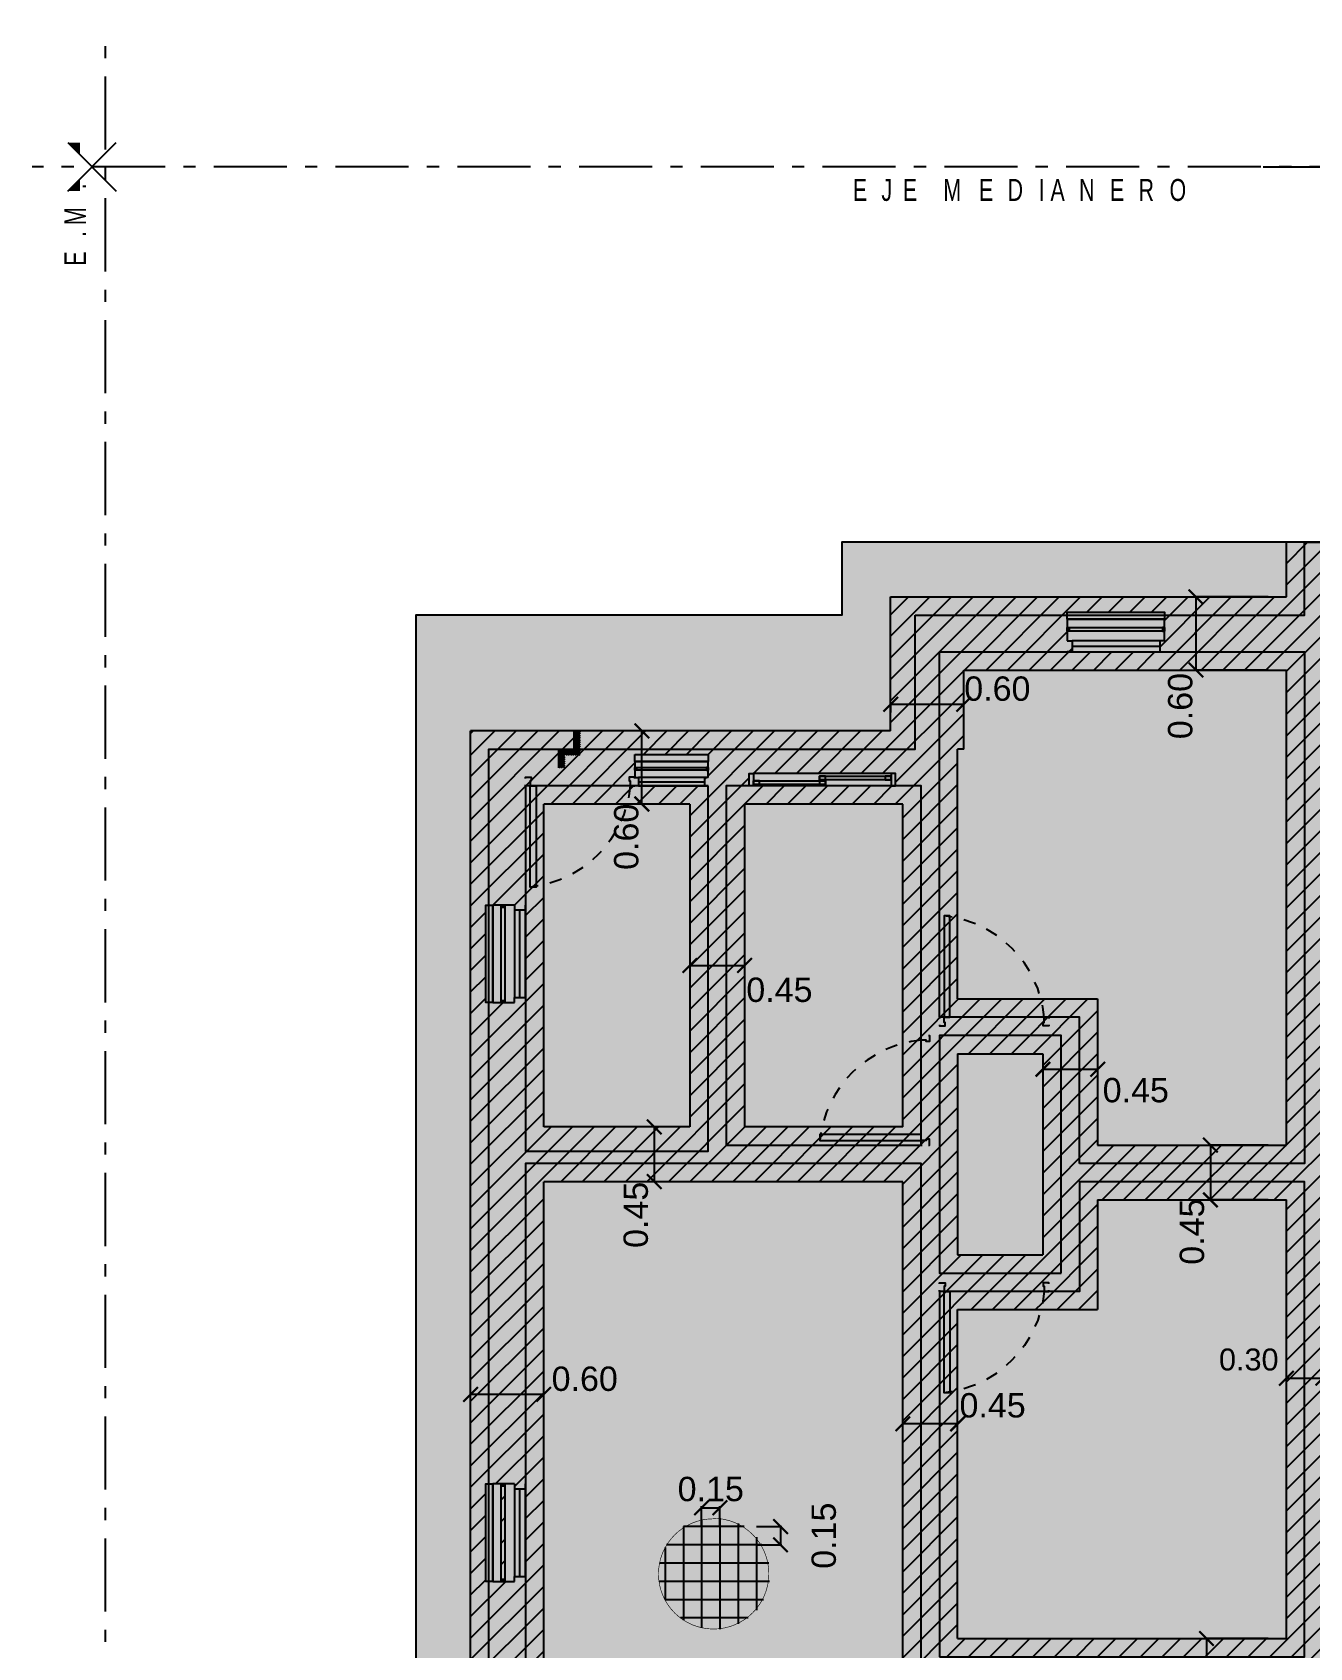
# Model space of a CAD drawing. Header units: millimetres. Extents: x 228 to 428, y 158 to 192.
# Drawn here: x 345.11 to 355.6, y 166.23 to 179.49 of the extents above; entities that cross this region are included whole.
import ezdxf

# ---------------------------------------------------------------- set-up
doc = ezdxf.new("R2010")
doc.units = ezdxf.units.MM
doc.header["$LTSCALE"] = 0.1
doc.header["$MEASUREMENT"] = 0
doc.header["$PDMODE"] = 3
doc.header["$PDSIZE"] = 0.1
for name, pattern in [('ACAD_ISO02W100', [15, 12, -3]), ('ACAD_ISO04W100', [30, 24, -3, 0, -3]), ('ACAD_ISO10W100', [18, 12, -3, 0, -3]), ('DASHED', [0.75, 0.5, -0.25]), ('HIDDEN', [0.375, 0.25, -0.125])]:
    doc.linetypes.add(name, pattern=pattern)
doc.layers.get('DEFPOINTS').update_dxf_attribs({"color": 1})
for name, color, linetype in [('00-muros-a', 2, 'Continuous'), ('armadura', 10, 'Continuous'), ('CARP-HOJAS-PUERTAS', 2, 'Continuous'), ('CARP-MARCO-PUERTAS', 2, 'Continuous'), ('CARPINTERÍA', 2, 'Continuous'), ('CONT_PLATEA', 4, 'Continuous'), ('Cotas', 1, 'Continuous'), ('FUNDACIONES', 3, 'Continuous'), ('FUNDACIONES-COTAS', 3, 'Continuous'), ('LOTE', 1, 'ACAD_ISO04W100'), ('Muros', 3, 'Continuous'), ('PROYECCIONES', 2, 'HIDDEN'), ('Textos', 2, 'Continuous')]:
    doc.layers.add(name, color=color, linetype=linetype)
doc.layers.add('SOMBRA', color=1, linetype='Continuous', lineweight=0)
doc.styles.add('ARIAL', font='arial.ttf', dxfattribs={"height": 0.18})
doc.styles.add('Arial20', font='arial.ttf', dxfattribs={"height": 0.2})
doc.styles.add('COTAS', font='ROMANS.shx', dxfattribs={"width": 0.7})
doc.dimstyles.new('COTA-1-100', dxfattribs={"dimtxt": 0.2, "dimasz": 0.12, "dimexe": 0.012, "dimexo": 0.15, "dimgap": 0.025, "dimtad": 1, "dimzin": 0, "dimdsep": 46, "dimtxsty": 'Arial20', "dimblk1": 'ARCHTICK', "dimblk2": 'ARCHTICK', "dimsah": 1, "dimcen": 0.09, "dimclrd": 256, "dimclre": 256, "dimclrt": 256, "dimazin": 0, "dimtfac": 1, "dimtofl": 0, "dimtmove": 2, "dimatfit": 3, "dimldrblk": 'ARCHTICK', "dimfxl": 1, "dimtolj": 1, "dimtzin": 0, "dimarcsym": 0})

# ---------------------------------------------------------------- blocks, each defined once
blk = doc.blocks.new('SIMETRIA')
for p, q in [((-0.53, 0.53), (0.53, -0.53)), ((0.53, 0.53), (-0.53, -0.53))]:
    blk.add_line(p, q)
for points in [[(-0.53, 0.53), (-0.265, 0.265), (-0.53, 0.265)], [(0.53, 0.53), (0.265, 0.265), (0.53, 0.265)]]:
    blk.add_solid(points)
blk = doc.blocks.new('A$C401C5A1B')
at = {"color": 0}
for p, q in [((0, 0.267), (0.8, 0.267)), ((0, 0.267), (0, 0.09)), ((0.8, 0.09), (0.8, 0.267))]:
    blk.add_line(p, q, dxfattribs=at)
for p, q in [((0.76, 0.09), (0.04, 0.09)), ((0.04, 0), (0.76, 0))]:
    blk.add_line(p, q)
at = {"color": 1}
blk.add_line((0.04, 0.045), (0.76, 0.045), dxfattribs=at)
blk.add_lwpolyline([(0, 0.2), (0.8, 0.2), (0.8, 0.17), (0, 0.17)], close=True, dxfattribs=at)
at = {"color": 2}
for points in [[(0, 0.2), (0.017, 0.2), (0.017, 0.17), (0, 0.17)], [(0.8, 0.2), (0.783, 0.2), (0.783, 0.17), (0.8, 0.17)]]:
    blk.add_lwpolyline(points, close=True, dxfattribs=at)
for points in [[(0, 0.09), (0.04, 0.09), (0.04, 0.045), (0.04, 0.045), (0.04, 0.045), (0.04, 0.045), (0.04, 0), (0, 0), (0, 0)], [(0.8, 0.09), (0.76, 0.09), (0.76, 0.045), (0.76, 0.045), (0.76, 0.045), (0.76, 0.045), (0.76, 0), (0.8, 0), (0.8, 0)]]:
    blk.add_lwpolyline(points, dxfattribs=at)
blk = doc.blocks.new('puerta .80')
at = {"layer": 'CARP-HOJAS-PUERTAS'}
blk.add_lwpolyline([(0, 0.039), (0, 0.087), (-0.832, 0.087), (-0.832, 0.039), (0, 0.039)], dxfattribs=at)
at = {"layer": 'CARP-MARCO-PUERTAS'}
for points in [[(0.061, 0.9), (0.07, 0.9), (0.07, 0.861), (0.07, 0.861), (0.07, 0.852), (0.042, 0.852), (0.042, 0.861), (0, 0.861), (0, 0.9), (0.009, 0.9)], [(0.061, 0), (0.07, 0), (0.07, 0.039), (0.07, 0.039), (0.07, 0.048), (0.042, 0.048), (0.042, 0.039), (0, 0.039), (0, 0), (0.009, 0)]]:
    blk.add_lwpolyline(points, dxfattribs=at)
at = {"layer": 'PROYECCIONES', "color": 1, "linetype": 'DASHED', "ltscale": 0.3}
blk.add_arc((0.085, -0.057), 0.922, 95.3188, 174.0567, dxfattribs=at)
blk = doc.blocks.new('_ARCHTICK')
at = {"color": 0, "linetype": 'ByBlock', "const_width": 0.15}
blk.add_lwpolyline([(-0.5, -0.5), (0.5, 0.5)], dxfattribs=at)
blk = doc.blocks.new('*D100')
at = {"layer": 'DEFPOINTS', "color": 0, "transparency": 16777216}
for p in [(350.757, 167.378), (350.607, 167.073), (350.757, 167.073)]:
    blk.add_point(p, dxfattribs=at)
at = {"layer": 'FUNDACIONES-COTAS', "lineweight": -2, "transparency": 16777216}
for p, q in [((350.607, 167.223), (350.607, 167.39)), ((350.757, 167.223), (350.757, 167.39))]:
    blk.add_line(p, q, dxfattribs=at)
at = {"layer": 'FUNDACIONES-COTAS', "color": 1, "lineweight": -2, "transparency": 16777216}
blk.add_line((350.607, 167.378), (350.757, 167.378), dxfattribs=at)
at = {"layer": 'FUNDACIONES-COTAS', "color": 1, "lineweight": -2, "transparency": 16777216, "xscale": 0.12, "yscale": 0.12, "zscale": 0.12, "rotation": 180}
blk.add_blockref('_ARCHTICK', (350.607, 167.378), dxfattribs=at)
at = {"layer": 'FUNDACIONES-COTAS', "color": 1, "lineweight": -2, "transparency": 16777216, "xscale": 0.12, "yscale": 0.12, "zscale": 0.12}
blk.add_blockref('_ARCHTICK', (350.757, 167.378), dxfattribs=at)
at = {"layer": 'FUNDACIONES-COTAS', "color": 2, "transparency": 16777216, "insert": (350.682, 167.53), "char_height": 0.2, "attachment_point": 5, "style": 'Arial20'}
blk.add_mtext('\\A1;0.15', dxfattribs=at)
blk = doc.blocks.new('*D101')
at = {"layer": 'DEFPOINTS', "color": 0, "transparency": 16777216}
for p in [(350.907, 167.223), (350.907, 167.073), (351.255, 167.073)]:
    blk.add_point(p, dxfattribs=at)
at = {"layer": 'FUNDACIONES-COTAS', "lineweight": -2, "transparency": 16777216}
for p, q in [((351.057, 167.223), (351.267, 167.223)), ((351.057, 167.073), (351.267, 167.073))]:
    blk.add_line(p, q, dxfattribs=at)
at = {"layer": 'FUNDACIONES-COTAS', "color": 1, "lineweight": -2, "transparency": 16777216}
blk.add_line((351.255, 167.223), (351.255, 167.073), dxfattribs=at)
at = {"layer": 'FUNDACIONES-COTAS', "color": 1, "lineweight": -2, "transparency": 16777216, "xscale": 0.12, "yscale": 0.12, "zscale": 0.12}
for p, rotation in [((351.255, 167.223), 90), ((351.255, 167.073), 270)]:
    blk.add_blockref('_ARCHTICK', p, dxfattribs=dict(at, rotation=rotation))
at = {"layer": 'FUNDACIONES-COTAS', "color": 2, "transparency": 16777216, "insert": (351.611, 167.148), "char_height": 0.2, "attachment_point": 5, "rotation": 90, "style": 'Arial20'}
blk.add_mtext('\\A1;0.15', dxfattribs=at)
blk = doc.blocks.new('*D72')
at = {"layer": 'DEFPOINTS', "color": 0, "transparency": 16777216}
for p in [(348.71, 168.308), (348.71, 167.19), (349.31, 167.19)]:
    blk.add_point(p, dxfattribs=at)
at = {"layer": 'FUNDACIONES-COTAS', "lineweight": -2, "transparency": 16777216}
for p, q in [((348.71, 167.34), (348.71, 168.32)), ((349.31, 167.34), (349.31, 168.32))]:
    blk.add_line(p, q, dxfattribs=at)
at = {"layer": 'FUNDACIONES-COTAS', "color": 1, "lineweight": -2, "transparency": 16777216}
blk.add_line((349.31, 168.308), (348.71, 168.308), dxfattribs=at)
at = {"layer": 'FUNDACIONES-COTAS', "color": 1, "lineweight": -2, "transparency": 16777216, "xscale": 0.12, "yscale": 0.12, "zscale": 0.12, "rotation": 180}
blk.add_blockref('_ARCHTICK', (348.71, 168.308), dxfattribs=at)
at = {"layer": 'FUNDACIONES-COTAS', "color": 1, "lineweight": -2, "transparency": 16777216, "xscale": 0.12, "yscale": 0.12, "zscale": 0.12}
blk.add_blockref('_ARCHTICK', (349.31, 168.308), dxfattribs=at)
at = {"layer": 'FUNDACIONES-COTAS', "color": 2, "transparency": 16777216, "insert": (349.647, 168.435), "char_height": 0.2, "attachment_point": 5, "style": 'Arial20'}
blk.add_mtext('\\A1;0.60', dxfattribs=at)
blk = doc.blocks.new('*D102')
at = {"layer": 'DEFPOINTS', "color": 0, "transparency": 16777216}
for p in [(350.51, 170.504), (350.218, 170.054), (350.51, 170.054)]:
    blk.add_point(p, dxfattribs=at)
at = {"layer": 'FUNDACIONES-COTAS', "lineweight": -2, "transparency": 16777216}
for p, q in [((350.36, 170.504), (350.206, 170.504)), ((350.36, 170.054), (350.206, 170.054))]:
    blk.add_line(p, q, dxfattribs=at)
at = {"layer": 'FUNDACIONES-COTAS', "color": 1, "lineweight": -2, "transparency": 16777216}
blk.add_line((350.218, 170.504), (350.218, 170.054), dxfattribs=at)
at = {"layer": 'FUNDACIONES-COTAS', "color": 1, "lineweight": -2, "transparency": 16777216, "xscale": 0.12, "yscale": 0.12, "zscale": 0.12}
for p, rotation in [((350.218, 170.504), 90), ((350.218, 170.054), 270)]:
    blk.add_blockref('_ARCHTICK', p, dxfattribs=dict(at, rotation=rotation))
at = {"layer": 'FUNDACIONES-COTAS', "color": 2, "transparency": 16777216, "insert": (350.067, 169.782), "char_height": 0.2, "attachment_point": 5, "rotation": 90, "style": 'Arial20'}
blk.add_mtext('\\A1;0.45', dxfattribs=at)
blk = doc.blocks.new('*D103')
at = {"layer": 'DEFPOINTS', "color": 0, "transparency": 16777216}
for p in [(350.51, 173.154), (350.96, 173.154), (350.96, 171.829)]:
    blk.add_point(p, dxfattribs=at)
at = {"layer": 'FUNDACIONES-COTAS', "lineweight": -2, "transparency": 16777216}
for p, q in [((350.51, 173.004), (350.51, 171.817)), ((350.96, 173.004), (350.96, 171.817))]:
    blk.add_line(p, q, dxfattribs=at)
at = {"layer": 'FUNDACIONES-COTAS', "color": 1, "lineweight": -2, "transparency": 16777216}
blk.add_line((350.51, 171.829), (350.96, 171.829), dxfattribs=at)
at = {"layer": 'FUNDACIONES-COTAS', "color": 1, "lineweight": -2, "transparency": 16777216, "xscale": 0.12, "yscale": 0.12, "zscale": 0.12, "rotation": 180}
blk.add_blockref('_ARCHTICK', (350.51, 171.829), dxfattribs=at)
at = {"layer": 'FUNDACIONES-COTAS', "color": 1, "lineweight": -2, "transparency": 16777216, "xscale": 0.12, "yscale": 0.12, "zscale": 0.12}
blk.add_blockref('_ARCHTICK', (350.96, 171.829), dxfattribs=at)
at = {"layer": 'FUNDACIONES-COTAS', "color": 2, "transparency": 16777216, "insert": (351.246, 171.628), "char_height": 0.2, "attachment_point": 5, "style": 'Arial20'}
blk.add_mtext('\\A1;0.45', dxfattribs=at)
blk = doc.blocks.new('*D104')
at = {"layer": 'DEFPOINTS', "color": 0, "transparency": 16777216}
for p in [(350.116, 173.754), (350.51, 173.754), (350.51, 173.154)]:
    blk.add_point(p, dxfattribs=at)
at = {"layer": 'FUNDACIONES-COTAS', "lineweight": -2, "transparency": 16777216}
for p, q in [((350.36, 173.754), (350.104, 173.754)), ((350.36, 173.154), (350.104, 173.154))]:
    blk.add_line(p, q, dxfattribs=at)
at = {"layer": 'FUNDACIONES-COTAS', "color": 1, "lineweight": -2, "transparency": 16777216}
blk.add_line((350.116, 173.154), (350.116, 173.754), dxfattribs=at)
at = {"layer": 'FUNDACIONES-COTAS', "color": 1, "lineweight": -2, "transparency": 16777216, "xscale": 0.12, "yscale": 0.12, "zscale": 0.12}
for p, rotation in [((350.116, 173.754), 90), ((350.116, 173.154), 270)]:
    blk.add_blockref('_ARCHTICK', p, dxfattribs=dict(at, rotation=rotation))
at = {"layer": 'FUNDACIONES-COTAS', "color": 2, "transparency": 16777216, "insert": (349.989, 172.885), "char_height": 0.2, "attachment_point": 5, "rotation": 90, "style": 'Arial20'}
blk.add_mtext('\\A1;0.60', dxfattribs=at)
blk = doc.blocks.new('*D73')
at = {"layer": 'DEFPOINTS', "color": 0, "transparency": 16777216}
for p in [(352.26, 168.066), (352.26, 167.464), (352.71, 167.464)]:
    blk.add_point(p, dxfattribs=at)
at = {"layer": 'FUNDACIONES-COTAS', "lineweight": -2, "transparency": 16777216}
for p, q in [((352.26, 167.614), (352.26, 168.078)), ((352.71, 167.614), (352.71, 168.078))]:
    blk.add_line(p, q, dxfattribs=at)
at = {"layer": 'FUNDACIONES-COTAS', "color": 1, "lineweight": -2, "transparency": 16777216}
blk.add_line((352.71, 168.066), (352.26, 168.066), dxfattribs=at)
at = {"layer": 'FUNDACIONES-COTAS', "color": 1, "lineweight": -2, "transparency": 16777216, "xscale": 0.12, "yscale": 0.12, "zscale": 0.12, "rotation": 180}
blk.add_blockref('_ARCHTICK', (352.26, 168.066), dxfattribs=at)
at = {"layer": 'FUNDACIONES-COTAS', "color": 1, "lineweight": -2, "transparency": 16777216, "xscale": 0.12, "yscale": 0.12, "zscale": 0.12}
blk.add_blockref('_ARCHTICK', (352.71, 168.066), dxfattribs=at)
at = {"layer": 'FUNDACIONES-COTAS', "color": 2, "transparency": 16777216, "insert": (352.997, 168.217), "char_height": 0.2, "attachment_point": 5, "style": 'Arial20'}
blk.add_mtext('\\A1;0.45', dxfattribs=at)
blk = doc.blocks.new('*D106')
at = {"layer": 'DEFPOINTS', "color": 0, "transparency": 16777216}
for p in [(352.76, 173.973), (352.16, 173.754), (352.76, 173.754)]:
    blk.add_point(p, dxfattribs=at)
at = {"layer": 'FUNDACIONES-COTAS', "lineweight": -2, "transparency": 16777216}
for p, q in [((352.16, 173.904), (352.16, 173.985)), ((352.76, 173.904), (352.76, 173.985))]:
    blk.add_line(p, q, dxfattribs=at)
at = {"layer": 'FUNDACIONES-COTAS', "color": 1, "lineweight": -2, "transparency": 16777216}
blk.add_line((352.16, 173.973), (352.76, 173.973), dxfattribs=at)
at = {"layer": 'FUNDACIONES-COTAS', "color": 1, "lineweight": -2, "transparency": 16777216, "xscale": 0.12, "yscale": 0.12, "zscale": 0.12, "rotation": 180}
blk.add_blockref('_ARCHTICK', (352.16, 173.973), dxfattribs=at)
at = {"layer": 'FUNDACIONES-COTAS', "color": 1, "lineweight": -2, "transparency": 16777216, "xscale": 0.12, "yscale": 0.12, "zscale": 0.12}
blk.add_blockref('_ARCHTICK', (352.76, 173.973), dxfattribs=at)
at = {"layer": 'FUNDACIONES-COTAS', "color": 2, "transparency": 16777216, "insert": (353.036, 174.1), "char_height": 0.2, "attachment_point": 5, "style": 'Arial20'}
blk.add_mtext('\\A1;0.60', dxfattribs=at)
blk = doc.blocks.new('*D107')
at = {"layer": 'DEFPOINTS', "color": 0, "transparency": 16777216}
for p in [(355.41, 174.854), (354.667, 174.254), (355.41, 174.254)]:
    blk.add_point(p, dxfattribs=at)
at = {"layer": 'FUNDACIONES-COTAS', "lineweight": -2, "transparency": 16777216}
for p, q in [((355.26, 174.854), (354.655, 174.854)), ((355.26, 174.254), (354.655, 174.254))]:
    blk.add_line(p, q, dxfattribs=at)
at = {"layer": 'FUNDACIONES-COTAS', "color": 1, "lineweight": -2, "transparency": 16777216}
blk.add_line((354.667, 174.854), (354.667, 174.254), dxfattribs=at)
at = {"layer": 'FUNDACIONES-COTAS', "color": 1, "lineweight": -2, "transparency": 16777216, "xscale": 0.12, "yscale": 0.12, "zscale": 0.12}
for p, rotation in [((354.667, 174.854), 90), ((354.667, 174.254), 270)]:
    blk.add_blockref('_ARCHTICK', p, dxfattribs=dict(at, rotation=rotation))
at = {"layer": 'FUNDACIONES-COTAS', "color": 2, "transparency": 16777216, "insert": (354.539, 173.958), "char_height": 0.2, "attachment_point": 5, "rotation": 90, "style": 'Arial20'}
blk.add_mtext('\\A1;0.60', dxfattribs=at)
blk = doc.blocks.new('*D108')
at = {"layer": 'DEFPOINTS', "color": 0, "transparency": 16777216}
for p in [(353.41, 171.104), (353.86, 171.104), (353.86, 170.977)]:
    blk.add_point(p, dxfattribs=at)
at = {"layer": 'FUNDACIONES-COTAS', "color": 1, "lineweight": -2, "transparency": 16777216}
blk.add_line((353.41, 170.977), (353.86, 170.977), dxfattribs=at)
at = {"layer": 'FUNDACIONES-COTAS', "lineweight": -2, "transparency": 16777216}
for p, q in [((353.41, 170.954), (353.41, 170.965)), ((353.86, 170.954), (353.86, 170.965))]:
    blk.add_line(p, q, dxfattribs=at)
at = {"layer": 'FUNDACIONES-COTAS', "color": 1, "lineweight": -2, "transparency": 16777216, "xscale": 0.12, "yscale": 0.12, "zscale": 0.12, "rotation": 180}
blk.add_blockref('_ARCHTICK', (353.41, 170.977), dxfattribs=at)
at = {"layer": 'FUNDACIONES-COTAS', "color": 1, "lineweight": -2, "transparency": 16777216, "xscale": 0.12, "yscale": 0.12, "zscale": 0.12}
blk.add_blockref('_ARCHTICK', (353.86, 170.977), dxfattribs=at)
at = {"layer": 'FUNDACIONES-COTAS', "color": 2, "transparency": 16777216, "insert": (354.173, 170.804), "char_height": 0.2, "attachment_point": 5, "style": 'Arial20'}
blk.add_mtext('\\A1;0.45', dxfattribs=at)
blk = doc.blocks.new('*D109')
at = {"layer": 'DEFPOINTS', "color": 0, "transparency": 16777216}
for p in [(355.41, 170.354), (354.786, 169.904), (355.41, 169.904)]:
    blk.add_point(p, dxfattribs=at)
at = {"layer": 'FUNDACIONES-COTAS', "lineweight": -2, "transparency": 16777216}
for p, q in [((355.26, 170.354), (354.774, 170.354)), ((355.26, 169.904), (354.774, 169.904))]:
    blk.add_line(p, q, dxfattribs=at)
at = {"layer": 'FUNDACIONES-COTAS', "color": 1, "lineweight": -2, "transparency": 16777216}
blk.add_line((354.786, 170.354), (354.786, 169.904), dxfattribs=at)
at = {"layer": 'FUNDACIONES-COTAS', "color": 1, "lineweight": -2, "transparency": 16777216, "xscale": 0.12, "yscale": 0.12, "zscale": 0.12}
for p, rotation in [((354.786, 170.354), 90), ((354.786, 169.904), 270)]:
    blk.add_blockref('_ARCHTICK', p, dxfattribs=dict(at, rotation=rotation))
at = {"layer": 'FUNDACIONES-COTAS', "color": 2, "transparency": 16777216, "insert": (354.635, 169.644), "char_height": 0.2, "attachment_point": 5, "rotation": 90, "style": 'Arial20'}
blk.add_mtext('\\A1;0.45', dxfattribs=at)
blk = doc.blocks.new('*D110')
at = {"layer": 'DEFPOINTS', "color": 0, "transparency": 16777216}
for p in [(355.71, 168.441), (355.41, 166.304), (355.71, 166.304)]:
    blk.add_point(p, dxfattribs=at)
at = {"layer": 'FUNDACIONES-COTAS', "lineweight": -2, "transparency": 16777216}
for p, q in [((355.41, 166.454), (355.41, 168.453)), ((355.71, 166.454), (355.71, 168.453))]:
    blk.add_line(p, q, dxfattribs=at)
at = {"layer": 'FUNDACIONES-COTAS', "color": 1, "lineweight": -2, "transparency": 16777216}
blk.add_line((355.41, 168.441), (355.71, 168.441), dxfattribs=at)
at = {"layer": 'FUNDACIONES-COTAS', "color": 1, "lineweight": -2, "transparency": 16777216, "xscale": 0.12, "yscale": 0.12, "zscale": 0.12, "rotation": 180}
blk.add_blockref('_ARCHTICK', (355.41, 168.441), dxfattribs=at)
at = {"layer": 'FUNDACIONES-COTAS', "color": 1, "lineweight": -2, "transparency": 16777216, "xscale": 0.12, "yscale": 0.12, "zscale": 0.12}
blk.add_blockref('_ARCHTICK', (355.71, 168.441), dxfattribs=at)
at = {"layer": 'FUNDACIONES-COTAS', "color": 2, "transparency": 16777216, "insert": (355.101, 168.593), "char_height": 0.18, "attachment_point": 5, "style": 'ARIAL'}
blk.add_mtext('\\A1;0.30', dxfattribs=at)
blk = doc.blocks.new('*D111')
at = {"layer": 'DEFPOINTS', "color": 0, "transparency": 16777216}
for p in [(355.41, 166.304), (354.754, 165.704), (355.41, 165.704)]:
    blk.add_point(p, dxfattribs=at)
at = {"layer": 'FUNDACIONES-COTAS', "lineweight": -2, "transparency": 16777216}
for p, q in [((355.26, 166.304), (354.742, 166.304)), ((355.26, 165.704), (354.742, 165.704))]:
    blk.add_line(p, q, dxfattribs=at)
at = {"layer": 'FUNDACIONES-COTAS', "color": 1, "lineweight": -2, "transparency": 16777216}
blk.add_line((354.754, 166.304), (354.754, 165.704), dxfattribs=at)
at = {"layer": 'FUNDACIONES-COTAS', "color": 1, "lineweight": -2, "transparency": 16777216, "xscale": 0.12, "yscale": 0.12, "zscale": 0.12}
for p, rotation in [((354.754, 166.304), 90), ((354.754, 165.704), 270)]:
    blk.add_blockref('_ARCHTICK', p, dxfattribs=dict(at, rotation=rotation))
at = {"layer": 'FUNDACIONES-COTAS', "color": 2, "transparency": 16777216, "insert": (354.627, 165.384), "char_height": 0.2, "attachment_point": 5, "rotation": 90, "style": 'Arial20'}
blk.add_mtext('\\A1;0.60', dxfattribs=at)

msp = doc.modelspace()

# ---------------------------------------------------------------- hatches: boundary and pattern name
at = {"layer": 'Cotas', "ltscale": 0.02, "transparency": 33554534}
h = msp.add_hatch(dxfattribs=at)
h.set_pattern_fill('ANSI31', color=252, scale=0.1, angle=90)
h.set_pattern_definition([(135, (767.061933, 366.209198), (-0.00883883476, -0.00883883476), [])])
h.paths.add_polyline_path([(349.6095, 173.7574), (349.5595, 173.7574), (349.5595, 173.6037), (349.6095, 173.6037)])
h.paths.add_polyline_path([(349.6095, 173.6037), (349.4339, 173.6037), (349.4339, 173.4522), (349.4839, 173.4522), (349.4839, 173.5537), (349.6095, 173.5537)])
at = {"layer": 'FUNDACIONES', "true_color": 0xf27172}
h = msp.add_hatch(dxfattribs=at)
h.set_pattern_fill('ANSI31', color=11)
h.set_pattern_definition([(45, (268.2336, -105.08719), (-0.08838835, 0.08838835), [])])
h.paths.add_polyline_path([(362.7097, 173.7537), (359.2597, 173.7537), (359.2597, 174.8537), (356.0097, 174.8537), (356.0097, 175.3037), (355.4097, 175.3037), (355.4097, 174.8537), (352.1597, 174.8537), (352.1597, 173.7537), (348.7097, 173.7537), (348.7097, 164.4037), (352.7097, 164.4037), (352.7097, 165.7037), (355.4097, 165.7037), (355.4097, 163.8537), (355.8597, 163.8537), (356.0097, 163.8537), (356.0097, 165.7037), (358.7097, 165.7037), (358.7097, 164.4037), (362.7097, 164.4037)])
edge = h.paths.add_edge_path(flags=16)
edge.add_line((356.0097, 174.2537), (358.6597, 174.2537))
edge.add_line((358.6597, 174.2537), (358.6597, 173.6037))
edge.add_line((358.6597, 173.6037), (358.7097, 173.6037))
edge.add_line((358.7097, 173.6037), (358.7097, 171.5537))
edge.add_line((358.7097, 171.5537), (358.0251, 171.5537))
edge.add_arc((358.9164, 171.3182), 0.9219, 165.2023, 174.6812)
edge.add_line((357.9984, 171.4037), (357.9984, 171.3615))
edge.add_line((357.9984, 171.3615), (358.0078, 171.3334))
edge.add_line((358.0078, 171.3334), (358.0078, 171.3615))
edge.add_line((358.0078, 171.3615), (357.9984, 171.3615))
edge.add_line((357.9984, 171.3615), (357.9984, 171.4037))
edge.add_arc((358.9164, 171.3182), 0.9219, 165.2023, 174.6812, ccw=False)
edge.add_line((358.0251, 171.5537), (357.5597, 171.5537))
edge.add_line((357.5597, 171.5537), (357.5597, 170.3537))
edge.add_line((357.5597, 170.3537), (356.0097, 170.3537))
edge.add_line((356.0097, 170.3537), (356.0097, 174.2537))
edge = h.paths.add_edge_path(flags=16)
edge.add_line((355.4097, 170.3537), (353.8597, 170.3537))
edge.add_line((353.8597, 170.3537), (353.8597, 171.5537))
edge.add_line((353.8597, 171.5537), (353.3943, 171.5537))
edge.add_arc((352.503, 171.3182), 0.9219, 5.3188, 14.7977, ccw=False)
edge.add_line((353.4209, 171.4037), (353.4209, 171.3615))
edge.add_line((353.4209, 171.3615), (353.4116, 171.3334))
edge.add_line((353.4116, 171.3334), (353.4116, 171.3615))
edge.add_line((353.4116, 171.3615), (353.4209, 171.3615))
edge.add_line((353.4209, 171.3615), (353.4209, 171.4037))
edge.add_arc((352.503, 171.3182), 0.9219, 5.3188, 14.7977)
edge.add_line((353.3943, 171.5537), (352.7097, 171.5537))
edge.add_line((352.7097, 171.5537), (352.7097, 173.6037))
edge.add_line((352.7097, 173.6037), (352.7597, 173.6037))
edge.add_line((352.7597, 173.6037), (352.7597, 174.2537))
edge.add_line((352.7597, 174.2537), (355.4097, 174.2537))
edge.add_line((355.4097, 174.2537), (355.4097, 170.3537))
edge = h.paths.add_edge_path(flags=16)
edge.add_line((356.0097, 169.9037), (357.5597, 169.9037))
edge.add_line((357.5597, 169.9037), (357.5597, 169.0037))
edge.add_line((357.5597, 169.0037), (358.0251, 169.0037))
edge.add_arc((358.9164, 169.2392), 0.9219, 185.3188, 194.79769, ccw=False)
edge.add_line((357.9984, 169.1537), (357.9984, 169.1959))
edge.add_line((357.9984, 169.1959), (358.0078, 169.224))
edge.add_line((358.0078, 169.224), (358.0078, 169.1959))
edge.add_line((358.0078, 169.1959), (357.9984, 169.1959))
edge.add_line((357.9984, 169.1959), (357.9984, 169.1537))
edge.add_arc((358.9164, 169.2392), 0.9219, 185.3188, 194.79769)
edge.add_line((358.0251, 169.0037), (358.7097, 169.0037))
edge.add_line((358.7097, 169.0037), (358.7097, 166.3037))
edge.add_line((358.7097, 166.3037), (356.0097, 166.3037))
edge.add_line((356.0097, 166.3037), (356.0097, 169.9037))
edge = h.paths.add_edge_path(flags=16)
edge.add_line((355.4097, 169.9037), (355.4097, 166.3037))
edge.add_line((355.4097, 166.3037), (352.7097, 166.3037))
edge.add_line((352.7097, 166.3037), (352.7097, 169.0037))
edge.add_line((352.7097, 169.0037), (353.3943, 169.0037))
edge.add_arc((352.503, 169.2392), 0.9219, 345.20231, 354.6812)
edge.add_line((353.4209, 169.1537), (353.4209, 169.1959))
edge.add_line((353.4209, 169.1959), (353.4116, 169.224))
edge.add_line((353.4116, 169.224), (353.4116, 169.1959))
edge.add_line((353.4116, 169.1959), (353.4209, 169.1959))
edge.add_line((353.4209, 169.1959), (353.4209, 169.1537))
edge.add_arc((352.503, 169.2392), 0.9219, 345.20231, 354.6812, ccw=False)
edge.add_line((353.3943, 169.0037), (353.8597, 169.0037))
edge.add_line((353.8597, 169.0037), (353.8597, 169.9037))
edge.add_line((353.8597, 169.9037), (355.4097, 169.9037))
h.paths.add_polyline_path([(358.0097, 171.1037), (358.7097, 171.1037), (358.7097, 169.4537), (358.0097, 169.4537)], flags=16)
h.paths.add_polyline_path([(353.4097, 169.4537), (352.7097, 169.4537), (352.7097, 171.1037), (353.4097, 171.1037)], flags=16)
edge = h.paths.add_edge_path(flags=16)
edge.add_line((358.9394, 171.2056), (358.9675, 171.2056))
edge.add_line((358.9675, 171.2056), (358.9675, 171.215))
edge.add_line((358.9675, 171.215), (359.0097, 171.215))
edge.add_arc((358.9242, 170.297), 0.9219, 75.20271, 84.6812, ccw=False)
edge.add_line((359.1597, 171.1884), (359.1597, 173.1537))
edge.add_line((359.1597, 173.1537), (360.4597, 173.1537))
edge.add_line((360.4597, 173.1537), (360.4597, 170.5037))
edge.add_line((360.4597, 170.5037), (359.1597, 170.5037))
edge.add_line((359.1597, 170.5037), (359.1597, 171.1884))
edge.add_arc((358.9242, 170.297), 0.9219, 75.20271, 84.6812)
edge.add_line((359.0097, 171.215), (358.9675, 171.215))
edge.add_line((358.9675, 171.215), (358.9394, 171.2056))
h.paths.add_polyline_path([(352.6078, 171.3334), (352.6078, 171.3615), (352.5984, 171.4037), (352.5984, 171.3615)], flags=16)
edge = h.paths.add_edge_path(flags=16)
edge.add_line((352.48, 171.2056), (352.4519, 171.2056))
edge.add_line((352.4519, 171.2056), (352.4519, 171.215))
edge.add_line((352.4519, 171.215), (352.4097, 171.215))
edge.add_arc((352.4952, 170.297), 0.9219, 95.3188, 104.79729)
edge.add_line((352.2597, 171.1884), (352.2597, 170.5037))
edge.add_line((352.2597, 170.5037), (350.9597, 170.5037))
edge.add_line((350.9597, 170.5037), (350.9597, 173.1537))
edge.add_line((350.9597, 173.1537), (352.2597, 173.1537))
edge.add_line((352.2597, 173.1537), (352.2597, 171.1884))
edge.add_arc((352.4952, 170.297), 0.9219, 95.3188, 104.79729, ccw=False)
edge.add_line((352.4097, 171.215), (352.4519, 171.215))
edge.add_line((352.4519, 171.215), (352.48, 171.2056))
edge = h.paths.add_edge_path(flags=16)
edge.add_line((359.1597, 170.0537), (362.1097, 170.0537))
edge.add_line((362.1097, 170.0537), (362.1097, 165.0037))
edge.add_line((362.1097, 165.0037), (359.1597, 165.0037))
edge.add_line((359.1597, 165.0037), (359.1597, 165.7898))
edge.add_arc((358.9138, 164.7854), 1.034, 76.24507, 84.6812)
edge.add_line((359.0097, 165.815), (358.9675, 165.815))
edge.add_line((358.9675, 165.815), (358.9394, 165.8056))
edge.add_line((358.9394, 165.8056), (358.9675, 165.8056))
edge.add_line((358.9675, 165.8056), (358.9675, 165.815))
edge.add_line((358.9675, 165.815), (359.0097, 165.815))
edge.add_arc((358.9138, 164.7854), 1.034, 76.24507, 84.6812, ccw=False)
edge.add_line((359.1597, 165.7898), (359.1597, 170.0537))
edge = h.paths.add_edge_path(flags=16)
edge.add_line((352.2597, 170.0537), (352.2597, 165.7898))
edge.add_arc((352.5056, 164.7854), 1.034, 95.3188, 103.75493, ccw=False)
edge.add_line((352.4097, 165.815), (352.4519, 165.815))
edge.add_line((352.4519, 165.815), (352.48, 165.8056))
edge.add_line((352.48, 165.8056), (352.4519, 165.8056))
edge.add_line((352.4519, 165.8056), (352.4519, 165.815))
edge.add_line((352.4519, 165.815), (352.4097, 165.815))
edge.add_arc((352.5056, 164.7854), 1.034, 95.3188, 103.75493)
edge.add_line((352.2597, 165.7898), (352.2597, 165.0037))
edge.add_line((352.2597, 165.0037), (349.3097, 165.0037))
edge.add_line((349.3097, 165.0037), (349.3097, 170.0537))
edge.add_line((349.3097, 170.0537), (352.2597, 170.0537))
h.paths.add_polyline_path([(357.0497, 174.4037), (357.0497, 174.4487), (357.0497, 174.4937), (357.0097, 174.4937), (357.0097, 174.6704), (357.0097, 174.7281), (357.8097, 174.7281), (357.8097, 174.6704), (357.8097, 174.4937), (357.7697, 174.4937), (357.7697, 174.4487), (357.7697, 174.4037)], flags=16)
h.paths.add_polyline_path([(354.3697, 174.4037), (353.6497, 174.4037), (353.6497, 174.4487), (353.6497, 174.4937), (353.6097, 174.4937), (353.6097, 174.6704), (353.6097, 174.7281), (354.4097, 174.7281), (354.4097, 174.6704), (354.4097, 174.4937), (354.3697, 174.4937), (354.3697, 174.4487)], flags=16)
h.paths.add_polyline_path([(357.0097, 174.5737), (357.0097, 174.6037), (357.0264, 174.6037), (357.8097, 174.6037), (357.8097, 174.5737), (357.793, 174.5737)], flags=16)
h.paths.add_polyline_path([(354.4097, 174.5737), (354.393, 174.5737), (353.6097, 174.5737), (353.6097, 174.6037), (353.6264, 174.6037), (354.4097, 174.6037)], flags=0)
h.paths.add_polyline_path([(359.2202, 173.3037), (359.2202, 173.4037), (359.2552, 173.4037), (360.3877, 173.4037), (360.4207, 173.4037), (360.4207, 173.3037), (360.3857, 173.3037), (359.2552, 173.3037)], flags=16)
h.paths.add_polyline_path([(359.2552, 173.3537), (359.2552, 173.3837), (359.3052, 173.3837), (359.8452, 173.3837), (359.8452, 173.3437), (360.3857, 173.3437), (360.3857, 173.3137), (360.3377, 173.3137), (359.7952, 173.3137), (359.7952, 173.3537)], flags=0)
h.paths.add_polyline_path([(352.1992, 173.3037), (352.1642, 173.3037), (351.0317, 173.3037), (350.9987, 173.3037), (350.9987, 173.4037), (351.0337, 173.4037), (352.1642, 173.4037), (352.1992, 173.4037)], flags=16)
h.paths.add_polyline_path([(352.1642, 173.3537), (351.6242, 173.3537), (351.6242, 173.3137), (351.0337, 173.3137), (351.0337, 173.3437), (351.5742, 173.3437), (351.5742, 173.3837), (352.1642, 173.3837)], flags=0)
h.paths.add_polyline_path([(357.0497, 166.1537), (357.7697, 166.1537), (357.7697, 166.1087), (357.7697, 166.0637), (357.8097, 166.0637), (357.8097, 165.887), (357.8097, 165.8294), (357.0097, 165.8294), (357.0097, 165.887), (357.0097, 166.0637), (357.0497, 166.0637), (357.0497, 166.1087)], flags=16)
h.paths.add_polyline_path([(354.3697, 166.1537), (354.3697, 166.1087), (354.3697, 166.0637), (354.4097, 166.0637), (354.4097, 165.887), (354.4097, 165.8294), (353.6097, 165.8294), (353.6097, 165.887), (353.6097, 166.0637), (353.6497, 166.0637), (353.6497, 166.1087), (353.6497, 166.1537)], flags=16)
h.paths.add_polyline_path([(357.0097, 165.9837), (357.0264, 165.9837), (357.8097, 165.9837), (357.8097, 165.9537), (357.793, 165.9537), (357.0097, 165.9537)], flags=0)
h.paths.add_polyline_path([(354.4097, 165.9837), (354.4097, 165.9537), (354.393, 165.9537), (353.6097, 165.9537), (353.6097, 165.9837), (353.6264, 165.9837)], flags=16)
edge = h.paths.add_edge_path(flags=16)
edge.add_line((360.9097, 173.1537), (361.4251, 173.1537))
edge.add_arc((362.3164, 173.3892), 0.9219, 185.3188, 194.7975, ccw=False)
edge.add_line((361.3984, 173.3037), (361.3597, 173.3037))
edge.add_line((361.3597, 173.3037), (361.3297, 173.3037))
edge.add_line((361.3297, 173.3037), (360.7897, 173.3037))
edge.add_line((360.7897, 173.3037), (360.7897, 173.3375))
edge.add_line((360.7897, 173.3375), (360.7897, 173.3712))
edge.add_line((360.7897, 173.3712), (360.7597, 173.3712))
edge.add_line((360.7597, 173.3712), (360.7597, 173.5037))
edge.add_line((360.7597, 173.5037), (360.7597, 173.5614))
edge.add_line((360.7597, 173.5614), (361.3597, 173.5614))
edge.add_line((361.3597, 173.5614), (361.3597, 173.5037))
edge.add_line((361.3597, 173.5037), (361.3597, 173.374))
edge.add_line((361.3597, 173.374), (361.3984, 173.374))
edge.add_line((361.3984, 173.374), (361.4078, 173.374))
edge.add_line((361.4078, 173.374), (361.4078, 173.3459))
edge.add_line((361.4078, 173.3459), (361.3984, 173.3459))
edge.add_line((361.3984, 173.3459), (361.3984, 173.3037))
edge.add_arc((362.3164, 173.3892), 0.9219, 185.3188, 194.7975)
edge.add_line((361.4251, 173.1537), (362.1097, 173.1537))
edge.add_line((362.1097, 173.1537), (362.1097, 170.5037))
edge.add_line((362.1097, 170.5037), (360.9097, 170.5037))
edge.add_line((360.9097, 170.5037), (360.9097, 173.1537))
edge = h.paths.add_edge_path(flags=16)
edge.add_line((350.5097, 170.5037), (349.3097, 170.5037))
edge.add_line((349.3097, 170.5037), (349.3097, 173.1537))
edge.add_line((349.3097, 173.1537), (349.9943, 173.1537))
edge.add_arc((349.103, 173.3892), 0.9219, 345.20264, 354.6812)
edge.add_line((350.0209, 173.3037), (350.0209, 173.3459))
edge.add_line((350.0209, 173.3459), (350.0116, 173.3459))
edge.add_line((350.0116, 173.3459), (350.0116, 173.374))
edge.add_line((350.0116, 173.374), (350.0597, 173.374))
edge.add_line((350.0597, 173.374), (350.0597, 173.5037))
edge.add_line((350.0597, 173.5037), (350.0597, 173.5614))
edge.add_line((350.0597, 173.5614), (350.6597, 173.5614))
edge.add_line((350.6597, 173.5614), (350.6597, 173.5037))
edge.add_line((350.6597, 173.5037), (350.6597, 173.3712))
edge.add_line((350.6597, 173.3712), (350.6297, 173.3712))
edge.add_line((350.6297, 173.3712), (350.6297, 173.3375))
edge.add_line((350.6297, 173.3375), (350.6297, 173.3037))
edge.add_line((350.6297, 173.3037), (350.0897, 173.3037))
edge.add_line((350.0897, 173.3037), (350.0597, 173.3037))
edge.add_line((350.0597, 173.3037), (350.0209, 173.3037))
edge.add_arc((349.103, 173.3892), 0.9219, 345.20264, 354.6812, ccw=False)
edge.add_line((349.9943, 173.1537), (350.5097, 173.1537))
edge.add_line((350.5097, 173.1537), (350.5097, 170.5037))
h.paths.add_polyline_path([(360.7597, 173.4312), (360.7597, 173.4537), (360.7722, 173.4537), (361.3597, 173.4537), (361.3597, 173.4312), (361.3472, 173.4312)], flags=0)
h.paths.add_polyline_path([(350.6597, 173.4312), (350.6471, 173.4312), (350.0597, 173.4312), (350.0597, 173.4537), (350.0722, 173.4537), (350.6597, 173.4537)], flags=0)
h.paths.add_polyline_path([(362.2597, 171.5649), (362.2597, 172.2849), (362.3047, 172.2849), (362.3497, 172.2849), (362.3497, 172.3249), (362.5264, 172.3249), (362.584, 172.3249), (362.584, 171.5249), (362.5264, 171.5249), (362.3497, 171.5249), (362.3497, 171.5649), (362.3047, 171.5649)], flags=16)
h.paths.add_polyline_path([(362.4297, 171.5249), (362.4297, 171.5417), (362.4297, 172.3249), (362.4597, 172.3249), (362.4597, 172.3082), (362.4597, 171.5249)], flags=16)
h.paths.add_polyline_path([(349.1597, 171.5649), (349.1147, 171.5649), (349.0697, 171.5649), (349.0697, 171.5249), (348.893, 171.5249), (348.8353, 171.5249), (348.8353, 172.3249), (348.893, 172.3249), (349.0697, 172.3249), (349.0697, 172.2849), (349.1147, 172.2849), (349.1597, 172.2849)], flags=16)
h.paths.add_polyline_path([(348.9897, 171.5249), (348.9597, 171.5249), (348.9597, 171.5417), (348.9597, 172.3249), (348.9897, 172.3249), (348.9897, 172.3082)], flags=0)
h.paths.add_polyline_path([(362.2597, 167.533), (362.3047, 167.533), (362.3497, 167.533), (362.3497, 167.573), (362.5264, 167.573), (362.584, 167.573), (362.584, 166.773), (362.5264, 166.773), (362.3497, 166.773), (362.3497, 166.813), (362.3047, 166.813), (362.2597, 166.813)], flags=16)
h.paths.add_polyline_path([(362.4297, 167.573), (362.4597, 167.573), (362.4597, 167.5563), (362.4597, 166.773), (362.4297, 166.773), (362.4297, 166.7897)], flags=0)
h.paths.add_polyline_path([(349.1597, 167.533), (349.1597, 166.813), (349.1147, 166.813), (349.0697, 166.813), (349.0697, 166.773), (348.893, 166.773), (348.8353, 166.773), (348.8353, 167.573), (348.893, 167.573), (349.0697, 167.573), (349.0697, 167.533), (349.1147, 167.533)], flags=16)
h.paths.add_polyline_path([(360.4997, 164.8537), (361.2197, 164.8537), (361.2197, 164.8087), (361.2197, 164.7637), (361.2597, 164.7637), (361.2597, 164.5871), (361.2597, 164.5294), (360.4597, 164.5294), (360.4597, 164.5871), (360.4597, 164.7637), (360.4997, 164.7637), (360.4997, 164.8087)], flags=16)
h.paths.add_polyline_path([(348.9897, 167.573), (348.9897, 167.5563), (348.9897, 166.773), (348.9597, 166.773), (348.9597, 166.7897), (348.9597, 167.573)], flags=16)
h.paths.add_polyline_path([(360.4597, 164.6837), (360.4764, 164.6837), (361.2597, 164.6837), (361.2597, 164.6537), (361.243, 164.6537), (360.4597, 164.6537)], flags=0)
h.paths.add_polyline_path([(350.9197, 164.8537), (350.9197, 164.8087), (350.9197, 164.7637), (350.9597, 164.7637), (350.9597, 164.5871), (350.9597, 164.5294), (350.1597, 164.5294), (350.1597, 164.5871), (350.1597, 164.7637), (350.1997, 164.7637), (350.1997, 164.8087), (350.1997, 164.8537)], flags=16)
h.paths.add_polyline_path([(350.9597, 164.6837), (350.9597, 164.6537), (350.943, 164.6537), (350.1597, 164.6537), (350.1597, 164.6837), (350.1764, 164.6837)], flags=16)
h.paths.add_polyline_path([(355.7506, 163.8537), (355.7506, 164.2098)], flags=17)
at = {"layer": 'SOMBRA', "true_color": 0xafd9aa, "transparency": 33554585}
h = msp.add_hatch(color=9, dxfattribs=at)
h.dxf.hatch_style = 1
h.paths.add_polyline_path([(363.1597, 174.7036), (359.6597, 174.7036), (359.6597, 175.3037), (351.7597, 175.3037), (351.7597, 174.7037), (348.2597, 174.7037), (348.2597, 163.8537), (355.8597, 163.8537), (363.1597, 163.8537)])

# ---------------------------------------------------------------- linework, layer by layer
at = {"color": 1, "transparency": 33554534}
msp.add_lwpolyline([(352.1642, 173.3037), (351.0317, 173.3037)], dxfattribs=at)
at = {"layer": '00-muros-a', "transparency": 33554534}
for points in [[(352.3597, 174.7037), (355.5597, 174.7037), (355.5597, 175.3037), (355.8597, 175.3037)], [(355.5597, 163.8537), (355.5597, 165.8537), (352.5597, 165.8537), (352.5597, 164.5537), (348.8097, 164.5537), (348.8097, 164.8537), (348.8597, 164.8537), (348.8597, 173.6036), (352.3597, 173.6037), (352.3597, 174.7037)], [(350.6597, 173.3037), (349.1597, 173.3038), (349.1597, 170.3037), (350.6597, 170.3037), (350.6597, 173.3037)], [(352.4097, 169.3037), (352.4097, 170.2037), (349.1597, 170.2037), (349.1597, 164.8537), (352.4097, 164.8537), (352.4097, 169.3037)], [(352.5597, 166.1537), (355.5597, 166.1537), (355.5597, 170.0537), (353.7097, 170.0537), (353.7097, 169.1537), (352.5597, 169.1537), (352.5597, 166.1537)]]:
    msp.add_lwpolyline(points, dxfattribs=at)
for points in [[(353.7097, 170.2037), (353.7097, 171.4037), (352.5597, 171.4037), (352.5597, 174.4037), (355.5597, 174.4037), (355.5597, 170.2037)], [(352.4097, 170.3537), (352.4097, 173.3037), (350.8097, 173.3037), (350.8097, 170.3537)], [(353.5597, 169.3037), (353.5597, 171.2537), (352.5597, 171.2537), (352.5597, 169.3037)]]:
    msp.add_lwpolyline(points, close=True, dxfattribs=at)
at = {"layer": 'armadura'}
for points in [[(350.4572, 167.2229), (350.4572, 166.4559)], [(350.9551, 167.2229), (350.4572, 167.2229)], [(350.6072, 167.2819), (350.6072, 166.3911)], [(350.7572, 167.2914), (350.7572, 166.3816)], [(350.9072, 167.2494), (350.9072, 166.4236)], [(351.0572, 167.1348), (351.0572, 166.5381)], [(350.3072, 167.0516), (350.3072, 166.6214)], [(351.1021, 167.0729), (350.3194, 167.0729)], [(351.1597, 166.9229), (350.2617, 166.9229)], [(351.1635, 166.7729), (350.2579, 166.7729)], [(351.115, 166.6229), (350.3064, 166.6229)], [(350.988, 166.4729), (350.4334, 166.4729)]]:
    msp.add_lwpolyline(points, dxfattribs=at)
at = {"layer": 'CARPINTERÍA', "transparency": 33554534}
for points in [[(353.6097, 174.7281), (354.4097, 174.7281), (354.4097, 174.6704), (353.6097, 174.6704)], [(350.0597, 173.5614), (350.6597, 173.5614), (350.6597, 173.5037), (350.0597, 173.5037)], [(351.0337, 173.3137), (351.0337, 173.3437), (351.6242, 173.3437), (351.6242, 173.3137)], [(351.0337, 173.3137), (351.0817, 173.3137), (351.0817, 173.3437), (351.0337, 173.3437)], [(351.5742, 173.3537), (351.5742, 173.3837), (352.1642, 173.3837), (352.1642, 173.3537)], [(351.5742, 173.3537), (351.6242, 173.3537), (351.6242, 173.3837), (351.5742, 173.3837)], [(351.5742, 173.3137), (351.6242, 173.3137), (351.6242, 173.3437), (351.5742, 173.3437)], [(352.1142, 173.3537), (352.1642, 173.3537), (352.1642, 173.3837), (352.1142, 173.3837)], [(348.893, 172.3249), (348.893, 171.5249), (348.8353, 171.5249), (348.8353, 172.3249)], [(348.893, 167.573), (348.893, 166.773), (348.8353, 166.773), (348.8353, 167.573)]]:
    msp.add_lwpolyline(points, close=True, dxfattribs=at)
for points in [[(350.9987, 173.3037), (350.9987, 173.4037), (351.0337, 173.4037), (351.0337, 173.3037), (350.9987, 173.3037)], [(352.1642, 173.4037), (351.0317, 173.4037)], [(352.1992, 173.3037), (352.1992, 173.4037), (352.1642, 173.4037), (352.1642, 173.3037), (352.1992, 173.3037)]]:
    msp.add_lwpolyline(points, dxfattribs=at)
at = {"layer": 'CONT_PLATEA'}
msp.add_lwpolyline([(363.1597, 163.8537), (363.1597, 174.7036), (359.6597, 174.7036), (359.6597, 175.3037), (351.7597, 175.3037), (351.7597, 174.7037), (348.2597, 174.7037), (348.2597, 163.8537), (355.8597, 163.8537)], close=True, dxfattribs=at)
at = {"layer": 'Cotas', "color": 2, "ltscale": 0.02, "transparency": 33554534}
msp.add_lwpolyline([(349.4339, 173.4522), (349.4339, 173.6037), (349.5595, 173.6037), (349.5595, 173.7574)], dxfattribs=at)
at = {"layer": 'FUNDACIONES'}
for p, q in [((355.4097, 174.8537), (355.4097, 175.3037)), ((352.1597, 174.8537), (355.4097, 174.8537)), ((352.1597, 173.7537), (352.1597, 174.8537)), ((352.7597, 174.2537), (355.4097, 174.2537)), ((352.7597, 173.6037), (352.7597, 174.2537)), ((355.4097, 170.3537), (355.4097, 174.2537)), ((348.7097, 164.4037), (348.7097, 173.7537)), ((352.1597, 173.7537), (348.7097, 173.7537)), ((352.3597, 173.7537), (352.3597, 173.7537)), ((352.7097, 171.5537), (352.7097, 173.6037)), ((352.7597, 173.6037), (352.7097, 173.6037)), ((350.5097, 173.3037), (350.5097, 173.3037)), ((349.3097, 170.5037), (349.3097, 173.1537)), ((350.5097, 173.1537), (349.3097, 173.1537)), ((350.5097, 173.1537), (350.5097, 170.5037)), ((352.2597, 173.1537), (350.9597, 173.1537)), ((350.9597, 173.1537), (350.9597, 170.5037)), ((352.2597, 170.5037), (352.2597, 173.1537)), ((352.7097, 171.5537), (353.8597, 171.5537)), ((353.8597, 171.5537), (353.8597, 170.3537)), ((352.7097, 171.1037), (353.4097, 171.1037)), ((352.7097, 171.1037), (352.7097, 169.4537)), ((353.4097, 171.1037), (353.4097, 169.4537)), ((350.5097, 170.5037), (349.3097, 170.5037)), ((352.2597, 170.5037), (350.9597, 170.5037)), ((353.8597, 170.3537), (355.4097, 170.3537)), ((349.3097, 165.0037), (349.3097, 170.0537)), ((352.2597, 170.0537), (349.3097, 170.0537)), ((352.2597, 165.0037), (352.2597, 170.0537)), ((353.8597, 169.9037), (355.4097, 169.9037)), ((353.8597, 169.9037), (353.8597, 169.0037)), ((355.4097, 166.3037), (355.4097, 169.9037)), ((352.7097, 169.4537), (353.4097, 169.4537)), ((352.7097, 166.3037), (352.7097, 169.0037)), ((352.7097, 169.0037), (353.8597, 169.0037)), ((352.7097, 166.3037), (355.4097, 166.3037))]:
    msp.add_line(p, q, dxfattribs=at)
at = {"layer": 'FUNDACIONES', "ltscale": 2.5, "const_width": 0.005}
msp.add_lwpolyline([(350.705, 167.2905, -1), (350.705, 166.3819, -1), (350.705, 167.2869, -1)], format="xyb", dxfattribs=at)
at = {"layer": 'LOTE', "linetype": 'ACAD_ISO10W100', "ltscale": 0.5}
for p, q in [((345.7097, 158.5259), (345.7097, 179.4887)), ((356.2006, 178.3844), (345.1095, 178.3843)), ((355.2188, 178.3844), (366.3099, 178.3843))]:
    msp.add_line(p, q, dxfattribs=at)
at = {"layer": 'Muros', "transparency": 33554534}
for p, q in [((350.6597, 173.6037), (350.6597, 173.6037)), ((350.6597, 173.3037), (350.6597, 173.3037))]:
    msp.add_line(p, q, dxfattribs=at)

# ---------------------------------------------------------------- block references
at = {"layer": 'CARPINTERÍA', "transparency": 33554534}
for name, p in [('A$C401C5A1B', (353.6097, 174.4037)), ('puerta .80', (352.4097, 170.3537))]:
    msp.add_blockref(name, p, dxfattribs=at)
at = {"layer": 'CARPINTERÍA', "transparency": 33554534, "xscale": 0.7500000000000178, "yscale": 0.7500000000000178, "zscale": 0.7500000000000178}
msp.add_blockref('A$C401C5A1B', (350.0597, 173.3037), dxfattribs=at)
at = {"layer": 'CARPINTERÍA', "transparency": 33554534, "xscale": -1, "rotation": 270}
for p in [(349.1597, 173.3037), (352.5597, 169.1537)]:
    msp.add_blockref('puerta .80', p, dxfattribs=at)
at = {"layer": 'CARPINTERÍA', "transparency": 33554534}
for name, p, rotation in [('A$C401C5A1B', (349.1597, 171.5249), 89.99999999998525), ('puerta .80', (352.5597, 171.4037), 270), ('A$C401C5A1B', (349.1597, 166.773), 89.99999999998525)]:
    msp.add_blockref(name, p, dxfattribs=dict(at, rotation=rotation))
at = {"layer": 'LOTE', "linetype": 'ACAD_ISO02W100', "xscale": -0.375, "yscale": 0.375, "zscale": 0.375, "rotation": 90}
msp.add_blockref('SIMETRIA', (345.6004, 178.3843), dxfattribs=at)

# ---------------------------------------------------------------- texts
at = {"layer": 'Textos', "color": 1, "insert": (345.372, 177.5736), "char_height": 0.18, "width": 2.994623, "attachment_point": 1, "rotation": 90, "style": 'COTAS'}
msp.add_mtext('{\\fArial|b0|i0|c0|p34;\\T2;E.M.}', dxfattribs=at)
at = {"layer": 'Textos', "color": 1, "insert": (351.8487, 178.2847), "char_height": 0.18, "width": 3.094623, "attachment_point": 1, "style": 'COTAS'}
msp.add_mtext('{\\fArial|b0|i0|c0|p34;\\T2;EJE MEDIANERO}', dxfattribs=at)

# ---------------------------------------------------------------- dimensions: what is measured, and where the dimension line sits
at = {"layer": 'FUNDACIONES-COTAS'}
for base, p1, p2, override, picture, middle in [((354.6666, 174.2537), (355.4097, 174.8537), (355.4097, 174.2537), {"dimclrd": 1, "dimclrt": 2}, '*D107', (354.5395, 173.958)), ((350.1157, 173.7537), (350.5097, 173.1537), (350.5097, 173.7537), {"dimclrd": 1, "dimclrt": 2}, '*D104', (349.9886, 172.8848)), ((350.2181, 170.0537), (350.5097, 170.5037), (350.5097, 170.0537), {"dimclrd": 1, "dimclrt": 2}, '*D102', (350.0665, 169.782)), ((354.7862, 169.9037), (355.4097, 170.3537), (355.4097, 169.9037), {"dimclrd": 1, "dimclrt": 2}, '*D109', (354.6345, 169.6442)), ((354.754, 165.7037), (355.4097, 166.3037), (355.4097, 165.7037), {"dimtxt": 0.2, "dimclrd": 1, "dimclrt": 2}, '*D111', (354.6269, 165.3838))]:
    dim = msp.add_linear_dim(base=base, p1=p1, p2=p2, angle=90, dimstyle='COTA-1-100', override=override, dxfattribs=at)
    dim.commit()
    dim.dimension.update_dxf_attribs({"geometry": picture, "text_midpoint": middle, "dimtype": 160})
for base, p1, p2, override, picture, middle in [((352.7597, 173.9728), (352.1597, 173.7537), (352.7597, 173.7537), {"dimclrd": 1, "dimclrt": 2}, '*D106', (353.0359, 174.0999)), ((350.9597, 171.8287), (350.5097, 173.1537), (350.9597, 173.1537), {"dimclrd": 1, "dimclrt": 2}, '*D103', (351.2459, 171.6282)), ((353.8597, 170.9768), (353.4097, 171.1037), (353.8597, 171.1037), {"dimclrd": 1, "dimclrt": 2}, '*D108', (354.1728, 170.8037)), ((355.7097, 168.4414), (355.4097, 166.3037), (355.7097, 166.3037), {"dimtxt": 0.1, "dimtxsty": 'ARIAL', "dimclrd": 1, "dimclrt": 2}, '*D110', (355.1009, 168.593)), ((348.7097, 168.3077), (349.3097, 167.1899), (348.7097, 167.1899), {"dimclrd": 1, "dimclrt": 2}, '*D72', (349.6467, 168.4348)), ((352.2597, 168.0657), (352.7097, 167.464), (352.2597, 167.464), {"dimclrd": 1, "dimclrt": 2}, '*D73', (352.9971, 168.2173))]:
    dim = msp.add_linear_dim(base=base, p1=p1, p2=p2, dimstyle='COTA-1-100', override=override, dxfattribs=at)
    dim.commit()
    dim.dimension.update_dxf_attribs({"geometry": picture, "text_midpoint": middle, "dimtype": 160})
for base, p1, p2, angle, picture, middle in [((350.7572, 167.3779), (350.6072, 167.0729), (350.7572, 167.0729), 180, '*D100', (350.6822, 167.5296)), ((351.2555, 167.0729), (350.9072, 167.2229), (350.9072, 167.0729), 90, '*D101', (351.6113, 167.1479))]:
    dim = msp.add_linear_dim(base=base, p1=p1, p2=p2, angle=angle, dimstyle='COTA-1-100', override={"dimclrd": 1, "dimclrt": 2}, dxfattribs=at)
    dim.commit()
    dim.dimension.update_dxf_attribs({"geometry": picture, "text_midpoint": middle})

doc.saveas('drawing.dxf')
